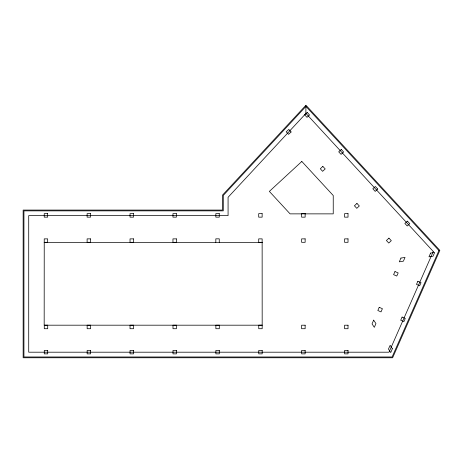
<?xml version="1.0" encoding="UTF-8"?>
<svg xmlns="http://www.w3.org/2000/svg" width="463" height="463" viewBox="0 0 463 463"><rect width="100%" height="100%" fill="white"/><g stroke="black" fill="none" stroke-linecap="round" stroke-linejoin="round"><path stroke-width="0.69" d="M305.667 105.535L222.506 195.114L222.506 210.075L23.15 210.075L23.15 357.766L392.636 357.766L439.85 250.396L305.945 105.234L305.852 113.516M44.234 242.305L47.666 242.305L47.666 238.873L44.234 238.873L44.176 325.188L262.197 325.188L258.748 325.205L258.748 328.718L262.18 328.718L262.139 238.873L258.707 238.873L258.707 242.305L262.139 242.305M44.176 242.363L262.197 242.363M219.259 242.346L219.259 238.833L215.827 238.833L215.827 242.346M392.369 348.726L390.737 352.563L388.445 349.056L390.164 345.294L392.369 348.726M373.664 320.141L372.032 323.897L374.318 327.329L375.95 323.573L373.664 320.141M379.22 307.316L377.831 310.505L381.014 311.894L382.403 308.705L379.22 307.316M400.946 258.07L399.309 261.826L403.395 261.173L405.027 257.416L400.946 258.07M402.098 317.051L400.709 320.234L403.892 321.623L405.281 318.44L402.098 317.051M430.59 253.087L428.958 256.843L433.038 256.189L434.676 252.433L430.59 253.087M433.287 251.496L389.007 352.198L28.718 352.198L28.718 215.636L228.074 215.636L228.074 197.302L305.933 113.429L433.287 251.496M438.924 250.552L392.12 356.979L23.937 356.979L23.937 210.862L223.293 210.862L223.293 195.427L305.939 106.397L438.924 250.552M394.98 271.544L393.596 274.646L396.779 276.035L398.168 272.933L394.98 271.544M417.863 281.272L416.474 284.38L419.657 285.769L421.046 282.661L417.863 281.272M307.183 112.445L304.648 114.812L307.021 117.342L309.55 114.974L307.183 112.445M291.094 131.967L288.559 134.334L286.192 131.799L288.808 129.432L291.094 131.967M322.844 166.408L320.309 168.775L322.595 171.31L325.211 168.937L322.844 166.408M341.243 149.456L338.713 151.829L341.081 154.358L343.615 151.991L341.243 149.456M356.95 203.419L354.421 205.792L356.788 208.321L359.317 205.954L356.95 203.419M377.733 189.02L375.204 191.387L372.831 188.777L375.366 186.491L377.733 189.02M388.937 238.138L386.408 240.511L388.775 243.04L391.304 240.673L388.937 238.138M301.824 161.454L269.362 191.398L290.087 213.865L333.238 213.865L333.238 195.508L301.824 161.454M407.394 221.152L404.865 223.438L407.232 225.973L409.767 223.687L407.394 221.152M47.666 213.64L44.234 213.64L44.234 217.153L47.666 217.153L47.666 213.64M90.54 213.64L87.113 213.64L87.113 217.153L90.54 217.153L90.54 213.64M133.547 213.64L130.034 213.64L130.034 217.153L133.547 217.153L133.547 213.64M176.38 213.64L172.954 213.64L172.954 217.153L176.38 217.153L176.38 213.64M219.259 213.64L215.827 213.64L215.827 217.153L219.259 217.153L219.259 213.64M262.139 213.64L258.707 213.64L258.707 217.153L262.139 217.153L262.139 213.64M305.14 213.64L301.627 213.64L301.627 217.153L305.14 217.153L305.14 213.64M348.02 213.64L344.588 213.64L344.588 217.153L348.02 217.153L348.02 213.64M90.54 238.873L87.113 238.873L87.113 242.305L90.54 242.305L90.54 238.873M133.547 238.873L130.034 238.873L130.034 242.305L133.547 242.305L133.547 238.873M176.38 238.873L172.954 238.873L172.954 242.305L176.38 242.305L176.38 238.873M305.14 238.873L301.627 238.873L301.627 242.305L305.14 242.305L305.14 238.873M348.02 238.873L344.588 238.873L344.588 242.305L348.02 242.305L348.02 238.873M47.706 325.205L44.274 325.205L44.274 328.718L47.706 328.718L47.706 325.205M90.58 325.205L87.154 325.205L87.154 328.718L90.58 328.718L90.58 325.205M133.547 325.205L130.034 325.205L130.034 328.718L133.547 328.718L133.547 325.205M176.42 325.205L172.994 325.205L172.994 328.718L176.42 328.718L176.42 325.205M219.3 325.205L215.874 325.205L215.874 328.718L219.3 328.718L219.3 325.205M305.14 325.205L301.627 325.205L301.627 328.718L305.14 328.718L305.14 325.205M348.02 325.205L344.588 325.205L344.588 328.718L348.02 328.718L348.02 325.205M47.706 350.445L44.274 350.445L44.274 353.871L47.706 353.871L47.706 350.445M90.58 350.445L87.154 350.445L87.154 353.871L90.58 353.871L90.58 350.445M133.547 350.445L130.034 350.445L130.034 353.871L133.547 353.871L133.547 350.445M176.42 350.445L172.994 350.445L172.994 353.871L176.42 353.871L176.42 350.445M219.3 350.445L215.874 350.445L215.874 353.871L219.3 353.871L219.3 350.445M262.18 350.445L258.748 350.445L258.748 353.871L262.18 353.871L262.18 350.445M305.14 350.445L301.627 350.445L301.627 353.871L305.14 353.871L305.14 350.445M348.02 350.445L344.588 350.445L344.588 353.871L348.02 353.871L348.02 350.445"/></g></svg>
